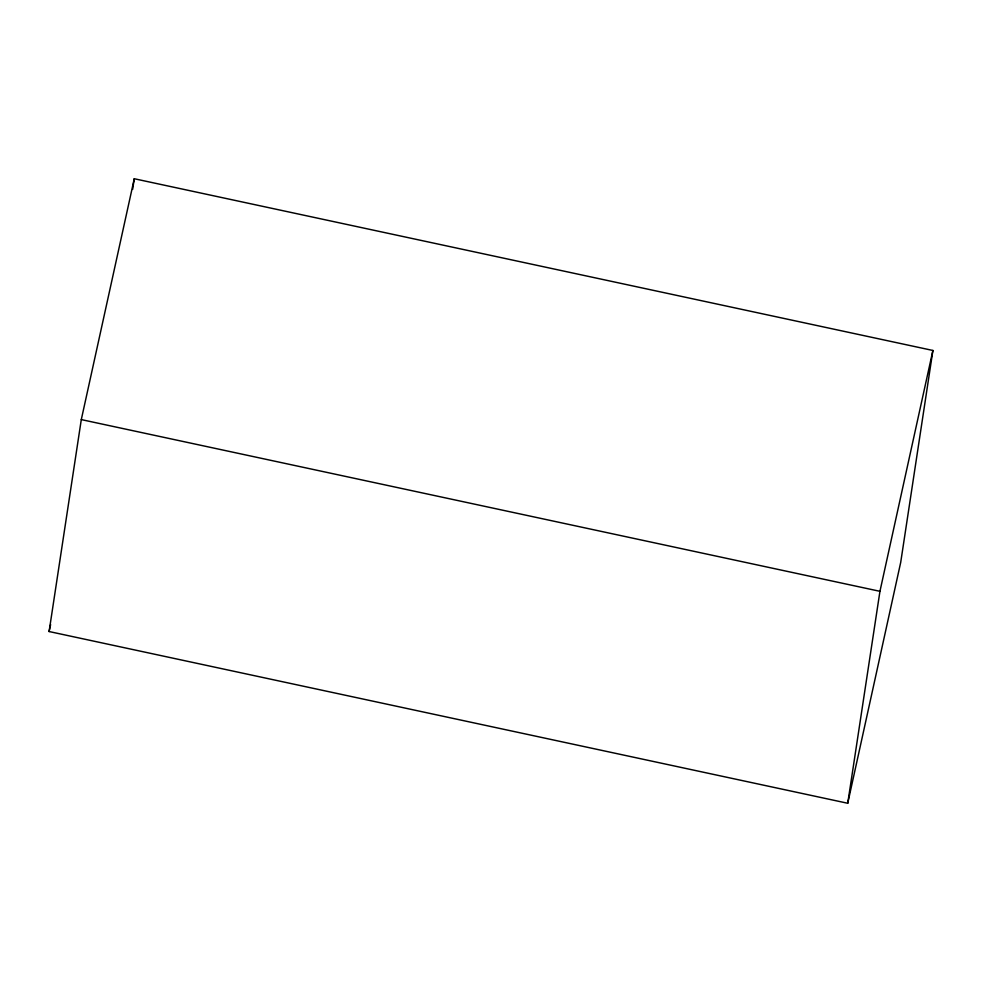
<?xml version="1.0" encoding="UTF-8"?>
<svg xmlns="http://www.w3.org/2000/svg" width="982" height="982" viewBox="0 0 982 982"><rect width="100%" height="100%" fill="white"/><g stroke="black" fill="none" stroke-linecap="round" stroke-linejoin="round"><path stroke-width="1.47" d="M49.1 631.536L81.297 419.596L134.264 178.736L932.9 350.464L900.703 562.404L847.736 803.264L49.1 631.536L50.622 624.601M132.631 189.416L134.264 178.736M847.736 803.264L879.946 591.311L932.9 350.464M81.297 419.596L879.946 591.311"/></g></svg>
